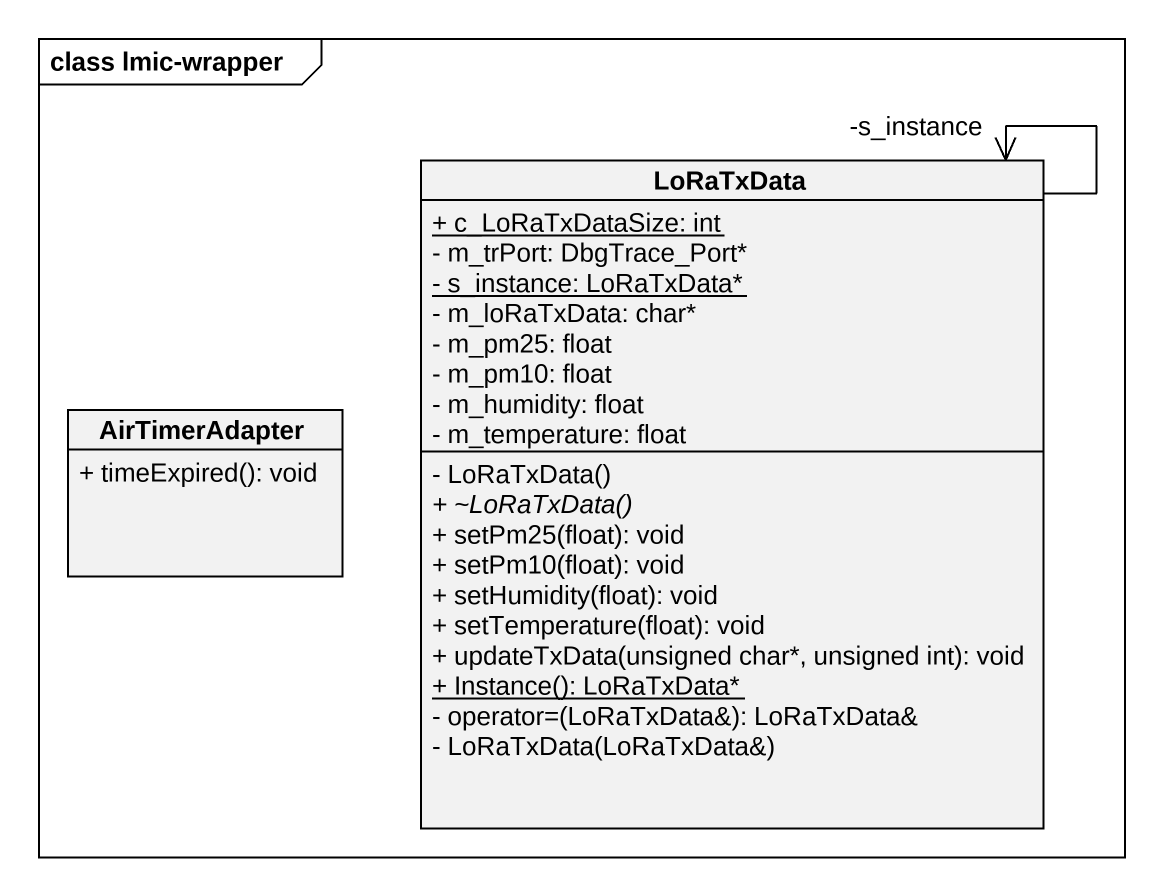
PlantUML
@startuml
mainframe class lmic-wrapper
hide circle
hide empty members
skinparam classAttributeIconSize 0
class LoRaTxData {
  {static} + c_LoRaTxDataSize: int
  - m_trPort: DbgTrace_Port*
  {static} - s_instance: LoRaTxData*
  - m_loRaTxData: char*
  - m_pm25: float
  - m_pm10: float
  - m_humidity: float
  - m_temperature: float
  - LoRaTxData()
  {abstract} + ~LoRaTxData()
  + setPm25(float): void
  + setPm10(float): void
  + setHumidity(float): void
  + setTemperature(float): void
  + updateTxData(unsigned char*, unsigned int): void
  {static} + Instance(): LoRaTxData*
  - operator=(LoRaTxData&): LoRaTxData&
  - LoRaTxData(LoRaTxData&)
}
class AirTimerAdapter {
  + timeExpired(): void
}
LoRaTxData --> "-s_instance" LoRaTxData
@enduml
